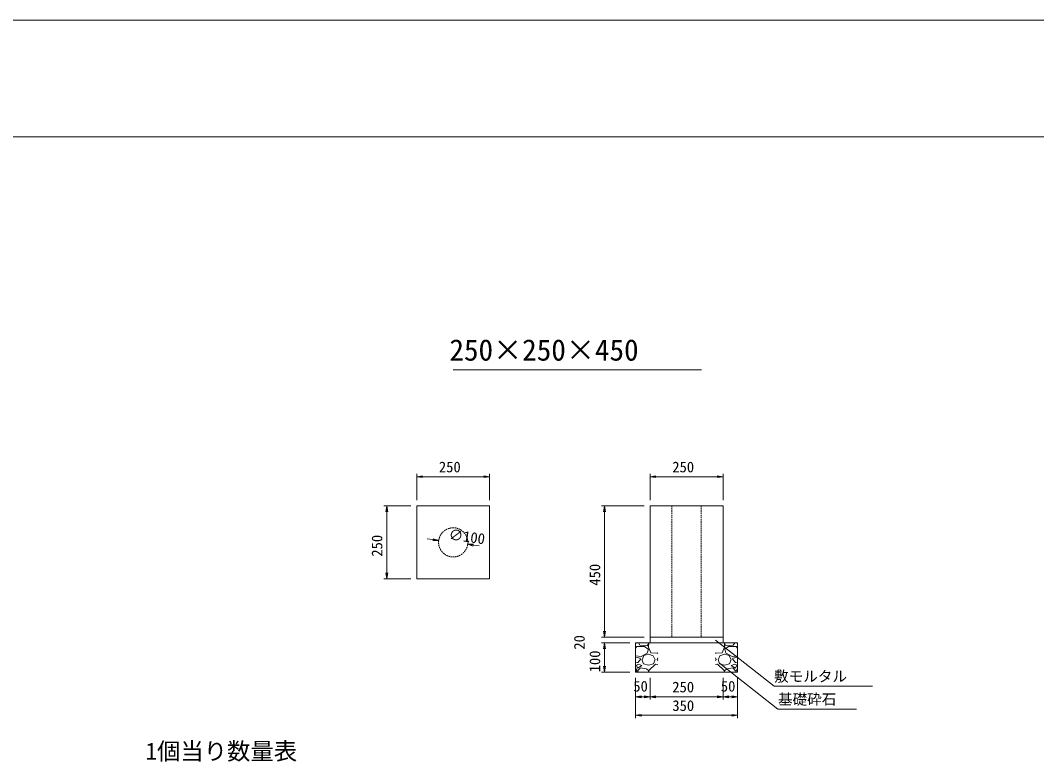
# Model space of a CAD drawing. Units: millimetres, scale not verified. Extents: x 4 to 84104, y 1 to 59401.
# Drawn here: x 24635 to 42054, y 46690 to 59401 of the extents above; entities that cross this region are included whole.
import ezdxf
from ezdxf.enums import TextEntityAlignment as Align

# ---------------------------------------------------------------- set-up
doc = ezdxf.new("R2010")
doc.units = ezdxf.units.MM
doc.header["$LTSCALE"] = 100
doc.linetypes.add('USER1', pattern=[0.375, 0.25, -0.125])
doc.layers.add('D-MTR（材料表タイトル）', color=7, linetype='Continuous')
doc.layers.add('D-STR-TXT（文字）', color=7, linetype='Continuous')
for name, color, linetype, lineweight in [('D-STR-DIM（寸法）', 7, 'Continuous', 18), ('D-STR-HTXT（旗揚げ）', 7, 'Continuous', 18), ('D-STR-STR1（構造物）', 7, 'USER1', 18), ('D-STR-STRn（構造物）', 7, 'Continuous', 18), ('D-STR（構造物外形線）', 1, 'Continuous', 18), ('D-TTL(外枠）', 2, 'Continuous', 18), ('D-TTL-TXT（文字）', 7, 'Continuous', 18), ('DEFPOINTS_2', 8, 'Continuous', 18)]:
    doc.layers.add(name, color=color, linetype=linetype, lineweight=lineweight)
doc.styles.add('ＭＳ ゴシック', font='')
doc.styles.get('ＭＳ ゴシック').set_extended_font_data('MS Gothic')

msp = doc.modelspace()

# ---------------------------------------------------------------- linework, layer by layer
at = {"layer": 'D-STR-DIM（寸法）'}
for p, q in [((31428.7, 51175.3), (31428.7, 51626.5)), ((31428.7, 51576.5), (31528.7, 51593.2)), ((31528.7, 51559.9), (31428.7, 51576.5)), ((31428.7, 51576.5), (31528.7, 51576.5)), ((32578.7, 51576.5), (31528.7, 51576.5)), ((32578.7, 51593.2), (32678.7, 51576.5)), ((32678.7, 51576.5), (32578.7, 51559.9)), ((32678.7, 51576.5), (32578.7, 51576.5)), ((32678.7, 51175.3), (32678.7, 51626.5)), ((35428.7, 51175.3), (35428.7, 51626.5)), ((35428.7, 51576.5), (35528.7, 51593.2)), ((35528.7, 51559.9), (35428.7, 51576.5)), ((35428.7, 51576.5), (35528.7, 51576.5)), ((36578.7, 51576.5), (35528.7, 51576.5)), ((36578.7, 51593.2), (36678.7, 51576.5)), ((36678.7, 51576.5), (36578.7, 51559.9)), ((36678.7, 51576.5), (36578.7, 51576.5)), ((36678.7, 51175.3), (36678.7, 51626.5)), ((31328.7, 51075.3), (30864.2, 51075.3)), ((30897.5, 50975.3), (30914.2, 51075.3)), ((30914.2, 51075.3), (30930.9, 50975.3)), ((30914.2, 51075.3), (30914.2, 50975.3)), ((35328.7, 51075.3), (34598.1, 51075.3)), ((34631.5, 50975.3), (34648.1, 51075.3)), ((34648.1, 51075.3), (34664.8, 50975.3)), ((34648.1, 51075.3), (34648.1, 50975.3)), ((30914.2, 50975.3), (30914.2, 49925.3)), ((34648.1, 50975.3), (34648.1, 48925.3)), ((31706.9, 50497.1), (31607.8, 50510.5)), ((31806, 50483.7), (31704.6, 50480.6)), ((31806, 50483.7), (31706.9, 50497.1)), ((31709.1, 50513.6), (31806, 50483.7)), ((32301.5, 50416.8), (32402.8, 50419.9)), ((32398.3, 50386.9), (32301.5, 50416.8)), ((32301.5, 50416.8), (32400.6, 50403.4)), ((32400.6, 50403.4), (32499.7, 50390)), ((31328.7, 49825.3), (30864.2, 49825.3)), ((30914.2, 49825.3), (30897.5, 49925.3)), ((30930.9, 49925.3), (30914.2, 49825.3)), ((30914.2, 49825.3), (30914.2, 49925.3)), ((34648.1, 48925.3), (34648.1, 49025.3)), ((35328.7, 48825.3), (34598.1, 48825.3)), ((35328.7, 48825.3), (34598.1, 48825.3)), ((34648.1, 48825.3), (34631.5, 48925.3)), ((34648.1, 48825.3), (34631.5, 48925.3)), ((34664.8, 48925.3), (34648.1, 48825.3)), ((34648.1, 48825.3), (34648.1, 48925.3)), ((34664.8, 48925.3), (34648.1, 48825.3)), ((34648.1, 48825.3), (34648.1, 48925.3)), ((35078.7, 48725.3), (34598.1, 48725.3)), ((35078.7, 48725.3), (34598.1, 48725.3)), ((34631.5, 48625.3), (34648.1, 48725.3)), ((34631.5, 48625.3), (34648.1, 48725.3)), ((34648.1, 48725.3), (34664.8, 48625.3)), ((34648.1, 48725.3), (34648.1, 48625.3)), ((34648.1, 48725.3), (34664.8, 48625.3)), ((34648.1, 48725.3), (34648.1, 48625.3)), ((34648.1, 48625.3), (34648.1, 48325.3)), ((34648.1, 48625.3), (34648.1, 48525.3)), ((34648.1, 48225.3), (34631.5, 48325.3)), ((34664.8, 48325.3), (34648.1, 48225.3)), ((34648.1, 48225.3), (34648.1, 48325.3)), ((35078.7, 48225.3), (34598.1, 48225.3)), ((35178.7, 48125.3), (35178.7, 47753.9)), ((35178.7, 48125.3), (35178.7, 47435.3)), ((35428.7, 48125.3), (35428.7, 47753.9)), ((35428.7, 48125.3), (35428.7, 47753.9)), ((36678.7, 48125.3), (36678.7, 47753.9)), ((36678.7, 48125.3), (36678.7, 47753.9)), ((36928.7, 48125.3), (36928.7, 47753.9)), ((36928.7, 48125.3), (36928.7, 47435.3)), ((35178.7, 47803.9), (35278.7, 47820.6)), ((35278.7, 47787.3), (35178.7, 47803.9)), ((35178.7, 47803.9), (35278.7, 47803.9)), ((35278.7, 47803.9), (35328.7, 47803.9)), ((35328.7, 47820.6), (35428.7, 47803.9)), ((35428.7, 47803.9), (35328.7, 47787.3)), ((35428.7, 47803.9), (35328.7, 47803.9)), ((35428.7, 47803.9), (35528.7, 47820.6)), ((35528.7, 47787.3), (35428.7, 47803.9)), ((35428.7, 47803.9), (35528.7, 47803.9)), ((35528.7, 47803.9), (36578.7, 47803.9)), ((36578.7, 47820.6), (36678.7, 47803.9)), ((36678.7, 47803.9), (36578.7, 47787.3)), ((36678.7, 47803.9), (36578.7, 47803.9)), ((36678.7, 47803.9), (36778.7, 47820.6)), ((36778.7, 47787.3), (36678.7, 47803.9)), ((36678.7, 47803.9), (36778.7, 47803.9)), ((36828.7, 47803.9), (36778.7, 47803.9)), ((36828.7, 47820.6), (36928.7, 47803.9)), ((36928.7, 47803.9), (36828.7, 47787.3)), ((36928.7, 47803.9), (36828.7, 47803.9)), ((35178.7, 47485.3), (35278.7, 47502)), ((35278.7, 47468.7), (35178.7, 47485.3)), ((35178.7, 47485.3), (35278.7, 47485.3)), ((35278.7, 47485.3), (36828.7, 47485.3)), ((36828.7, 47502), (36928.7, 47485.3)), ((36928.7, 47485.3), (36828.7, 47468.7)), ((36928.7, 47485.3), (36828.7, 47485.3))]:
    msp.add_line(p, q, dxfattribs=at)
at = {"layer": 'D-STR-HTXT（旗揚げ）'}
for p, q in [((36550.2, 48771.4), (37552.9, 47982.2)), ((36615.7, 48378.9), (37618.3, 47589.8)), ((39238.5, 47982.2), (37552.9, 47982.2)), ((38967.4, 47588.4), (37620, 47588.4))]:
    msp.add_line(p, q, dxfattribs=at)
at = {"layer": 'D-STR-STR1（構造物）'}
for p, q in [((35803.7, 51075.3), (35803.7, 48825.3)), ((36303.7, 51075.3), (36303.7, 48825.3))]:
    msp.add_line(p, q, dxfattribs=at)
msp.add_circle((32053.7, 50450.3), 250, dxfattribs=at)
at = {"layer": 'D-STR-STRn（構造物）'}
for p, q in [((35428.7, 48825.3), (35428.7, 48725.3)), ((36678.7, 48825.3), (36678.7, 48725.3)), ((35428.7, 48725.3), (35178.7, 48725.3)), ((35178.7, 48725.3), (35178.7, 48225.3)), ((35178.7, 48697.7), (35187.5, 48725.3)), ((35178.7, 48638.8), (35202.8, 48665.5)), ((35203.3, 48664.6), (35333.3, 48664.6)), ((35229.5, 48725.3), (35253.1, 48689.9)), ((35253.3, 48689.5), (35378.3, 48674.5)), ((35333.1, 48665.4), (35398.1, 48620.4)), ((35398.9, 48619.3), (35378.9, 48549.3)), ((35379.5, 48675), (35404.5, 48720)), ((35402, 48651.6), (35442, 48556.6)), ((35406.2, 48725.3), (35402.6, 48650.3)), ((35403.3, 48719.6), (35403.3, 48725.3)), ((36928.7, 48725.3), (35428.7, 48725.3)), ((36705.5, 48651.6), (36665.5, 48556.6)), ((36678.7, 48725.3), (36928.7, 48725.3)), ((36701.2, 48725.3), (36704.8, 48650.3)), ((36728, 48675), (36703, 48720)), ((36704.2, 48719.6), (36704.2, 48725.3)), ((36708.5, 48619.3), (36728.5, 48549.3)), ((36774.4, 48665.4), (36709.4, 48620.4)), ((36854.2, 48689.5), (36729.2, 48674.5)), ((36904.2, 48664.6), (36774.2, 48664.6)), ((36877.9, 48725.3), (36854.3, 48689.9)), ((36928.7, 48638.8), (36904.7, 48665.5)), ((36928.7, 48697.7), (36919.9, 48725.3)), ((36928.7, 48725.3), (36928.7, 48225.3)), ((35273.3, 48494.6), (35178.7, 48502.2)), ((35258.2, 48464.8), (35178.7, 48484.7)), ((35262.8, 48440.5), (35217.8, 48390.5)), ((35263.3, 48438.8), (35258.3, 48463.8)), ((35377.6, 48550.7), (35272.6, 48495.7)), ((35287.5, 48439.8), (35317.5, 48369.8)), ((35292.5, 48439.3), (35322.5, 48509.3)), ((35323.3, 48509.5), (35403.3, 48534.5)), ((35403.3, 48534.7), (35483.3, 48504.7)), ((35443.3, 48554.6), (35548.3, 48549.6)), ((35483.3, 48504.2), (35513.3, 48439.2)), ((35487.7, 48370.5), (35512.7, 48440.5)), ((35560.5, 48427.7), (35548, 48441.4)), ((35548.1, 48439.9), (35560.5, 48473.1)), ((35548.6, 48547), (35560.5, 48556.3)), ((36558.9, 48547), (36546.9, 48556.3)), ((36559.3, 48439.9), (36546.9, 48473.1)), ((36546.9, 48427.7), (36559.5, 48441.4)), ((36664.1, 48554.6), (36559.1, 48549.6)), ((36624.2, 48504.2), (36594.2, 48439.2)), ((36619.8, 48370.5), (36594.8, 48440.5)), ((36704.2, 48534.7), (36624.2, 48504.7)), ((36784.2, 48509.5), (36704.2, 48534.5)), ((36729.9, 48550.7), (36834.9, 48495.7)), ((36815, 48439.3), (36785, 48509.3)), ((36819.9, 48439.8), (36789.9, 48369.8)), ((36834.1, 48494.6), (36928.7, 48502.2)), ((36844.2, 48438.8), (36849.2, 48463.8)), ((36844.7, 48440.5), (36889.7, 48390.5)), ((36849.2, 48464.8), (36928.7, 48484.7)), ((35218.5, 48389.3), (35178.7, 48385.8)), ((35200, 48260), (35178.7, 48294.9)), ((35187.5, 48225.3), (35198.3, 48258.8)), ((35192.9, 48344.5), (35212.9, 48294.5)), ((35228.4, 48360), (35193.4, 48345)), ((35213.1, 48249.9), (35229.5, 48225.3)), ((35263.2, 48299.4), (35213.2, 48249.4)), ((35213.7, 48294.6), (35288.7, 48339.6)), ((35288.4, 48339.7), (35228.4, 48359.7)), ((35363.3, 48284.5), (35263.3, 48299.5)), ((35318.2, 48369.6), (35403.2, 48344.6)), ((35404.4, 48248.5), (35364.4, 48283.5)), ((35403, 48344.7), (35488, 48369.7)), ((35403.3, 48225.3), (35403.3, 48249.6)), ((35407.6, 48255.3), (35406.2, 48225.3)), ((35522.8, 48359.4), (35407.8, 48254.4)), ((35560.5, 48356.6), (35523.3, 48359.7)), ((36546.9, 48356.6), (36584.1, 48359.7)), ((36584.7, 48359.4), (36699.7, 48254.4)), ((36704.4, 48344.7), (36619.4, 48369.7)), ((36699.8, 48255.3), (36701.2, 48225.3)), ((36703, 48248.5), (36743, 48283.5)), ((36704.2, 48225.3), (36704.2, 48249.6)), ((36789.3, 48369.6), (36704.3, 48344.6)), ((36744.1, 48284.5), (36844.1, 48299.5)), ((36893.7, 48294.6), (36818.7, 48339.6)), ((36819, 48339.7), (36879, 48359.7)), ((36844.2, 48299.4), (36894.2, 48249.4)), ((36894.3, 48249.9), (36877.9, 48225.3)), ((36879, 48360), (36914, 48345)), ((36889, 48389.3), (36928.7, 48385.8)), ((36914.5, 48344.5), (36894.5, 48294.5)), ((36907.4, 48260), (36928.7, 48294.9)), ((36919.9, 48225.3), (36909.2, 48258.8)), ((35178.7, 48225.3), (36928.7, 48225.3))]:
    msp.add_line(p, q, dxfattribs=at)
at = {"layer": 'D-STR（構造物外形線）'}
for p, q in [((31428.7, 51075.3), (31428.7, 49825.3)), ((32678.7, 51075.3), (31428.7, 51075.3)), ((32678.7, 49825.3), (32678.7, 51075.3)), ((35428.7, 51075.3), (36678.7, 51075.3)), ((35428.7, 48825.3), (35428.7, 51075.3)), ((36678.7, 51075.3), (36678.7, 48825.3)), ((31428.7, 49825.3), (32678.7, 49825.3)), ((36678.7, 48825.3), (35428.7, 48825.3))]:
    msp.add_line(p, q, dxfattribs=at)
at = {"layer": 'D-TTL(外枠）'}
msp.add_line((2303.7, 57401), (81803.7, 57401), dxfattribs=at)
at = {"layer": 'D-TTL-TXT（文字）'}
msp.add_line((32053.7, 53406.1), (36311.1, 53406.1), dxfattribs=at)
at = {"layer": 'DEFPOINTS_2'}
msp.add_line((3.7, 59401), (84103.7, 59401), dxfattribs=at)

# ---------------------------------------------------------------- texts
at = {"layer": 'D-MTR（材料表タイトル）', "style": 'ＭＳ ゴシック'}
msp.add_text('1個当り数量表', height=293.3, dxfattribs=at).set_placement((26778.7, 46635.5), align=Align.BOTTOM_LEFT)
at = {"layer": 'D-STR-DIM（寸法）', "style": 'ＭＳ ゴシック'}
for s, p in [('250', (31808.8, 51596.5)), ('250', (35808.8, 51596.5)), ('50', (35140.7, 47837.3)), ('250', (35808.8, 47823.9)), ('50', (36640.7, 47837.3)), ('350', (35809.4, 47505.3))]:
    msp.add_text(s, height=183.3, dxfattribs=at).set_placement(p, align=Align.BOTTOM_LEFT)
for s, rotation, p in [('250', 90, (30894.2, 50205.3)), ('∅100', 352.305, (31960, 50445.5)), ('450', 90, (34628.1, 49707.9)), ('20', 90, (34362.5, 48611.6)), ('100', 90, (34628.1, 48222.1))]:
    msp.add_text(s, height=183.3, rotation=rotation, dxfattribs=at).set_placement(p, align=Align.BOTTOM_LEFT)
at = {"layer": 'D-STR-TXT（文字）', "style": 'ＭＳ ゴシック'}
for s, p in [('敷モルタル', (37552.9, 48007.5)), ('基礎砕石', (37620, 47613.7))]:
    msp.add_text(s, height=183.3, dxfattribs=at).set_placement(p, align=Align.BOTTOM_LEFT)
at = {"layer": 'D-TTL-TXT（文字）', "style": 'ＭＳ ゴシック'}
msp.add_text('250×250×450', height=366.6, dxfattribs=at).set_placement((31989.4, 53456.1), align=Align.BOTTOM_LEFT)

doc.saveas('drawing.dxf')
